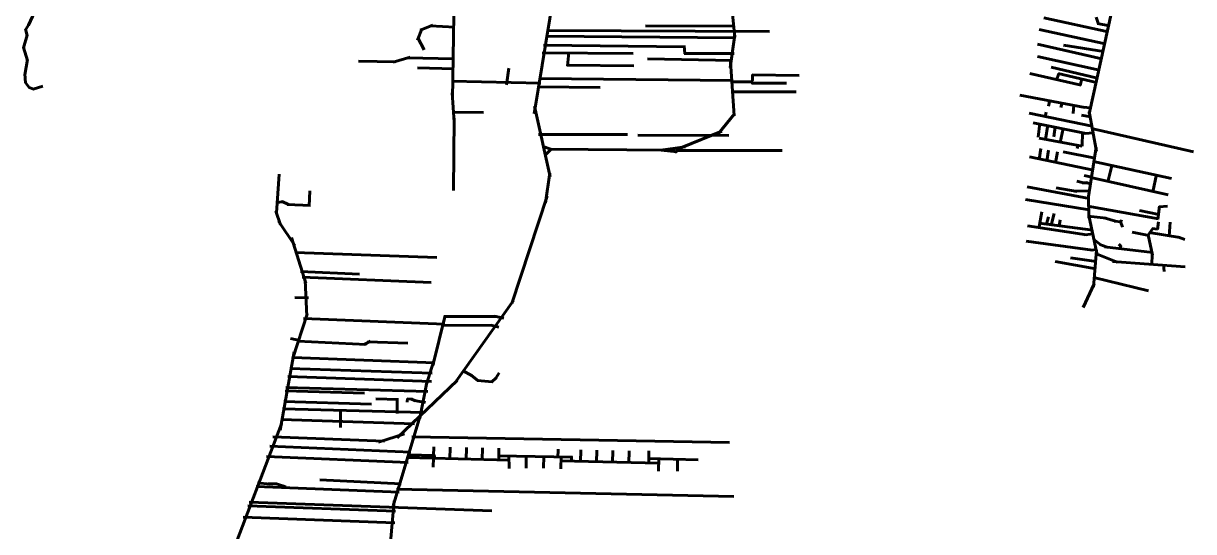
# Model space of a CAD drawing. Header units: inches. Extents: x 723419 to 759401, y 6910722 to 6968430.
# Drawn here: x 754253 to 759254, y 6958403 to 6960574 of the extents above; entities that cross this region are included whole.
import ezdxf

# ---------------------------------------------------------------- set-up
doc = ezdxf.new("R2010")
doc.units = ezdxf.units.IN
doc.header["$MEASUREMENT"] = 0
doc.layers.add('Linhas Axiais - Florianopolis', color=6, linetype='Continuous', lineweight=60)

msp = doc.modelspace()

# ---------------------------------------------------------------- linework, layer by layer
at = {"layer": 'Linhas Axiais - Florianopolis', "linetype": 'Continuous', "lineweight": 60}
for p, q in [((756086.5, 6960250.8), (756098.9, 6960943.4)), ((757293.3, 6960515.1), (757248.7, 6960953.2)), ((758974.9, 6960952.8), (758806.8, 6960187.6)), ((756435.2, 6960187), (756528.7, 6960751.7)), ((754300, 6960621.4), (754275.6, 6960566.4)), ((754277.1, 6960569.4), (754261.8, 6960546.5)), ((756002.6, 6960566.4), (755949, 6960544.6)), ((756096.7, 6960557.3), (755991.9, 6960564)), ((757292.6, 6960561.7), (756911.5, 6960564.2)), ((758613.1, 6960597.2), (758888.4, 6960538.1)), ((758837.5, 6960600.1), (758847.2, 6960570.4)), ((758842.3, 6960573.2), (758894.7, 6960564.2)), ((754269.6, 6960523.8), (754253.3, 6960469)), ((754262.4, 6960548.7), (754269.5, 6960522.3)), ((755955.4, 6960550.1), (755937.5, 6960502.5)), ((755938.3, 6960512.4), (755966.1, 6960461.2)), ((757296.4, 6960512.7), (756487.5, 6960519.4)), ((757441, 6960539.2), (756490.4, 6960544.3)), ((757273.8, 6960383.6), (757293.5, 6960525.3)), ((758593.4, 6960548.2), (758876.3, 6960486.5)), ((754253.3, 6960471.1), (754270.8, 6960415.1)), ((757079.9, 6960474.5), (756475.8, 6960481.4)), ((757080.1, 6960443.4), (757076.6, 6960478.9)), ((758587.1, 6960485.4), (758862.1, 6960422)), ((758697.4, 6960481.3), (758868.3, 6960453.5)), ((754270.3, 6960419.6), (754259.6, 6960354.4)), ((755685, 6960412.3), (755844, 6960409.3)), ((755832.6, 6960408.5), (755905.4, 6960429)), ((755894, 6960427.5), (756091.4, 6960422.2)), ((756859.4, 6960444.7), (756470.6, 6960447.9)), ((756577.7, 6960393.2), (756583.3, 6960449.5)), ((756919.6, 6960422.6), (757282.8, 6960416)), ((757076.1, 6960445.4), (757290, 6960445.7)), ((757290.6, 6960179.4), (757275, 6960410.5)), ((758585.9, 6960432.1), (758850.8, 6960374)), ((754260, 6960358.5), (754262, 6960320.5)), ((755937.3, 6960383.5), (756092.1, 6960380.1)), ((756328.2, 6960383), (756317, 6960311.6)), ((756862.3, 6960392.1), (756575.8, 6960395.4)), ((758772.7, 6960309.7), (758553.8, 6960359.5)), ((758645.3, 6960386.6), (758842.8, 6960340.5)), ((758668.1, 6960332), (758677.9, 6960360.2)), ((758675.5, 6960359.3), (758839.3, 6960320.9)), ((754261.4, 6960322.2), (754278.4, 6960300.2)), ((756083.5, 6960327), (756464.2, 6960318.1)), ((757283.9, 6960330), (756457.6, 6960339.1)), ((757364.6, 6960324.7), (757276.9, 6960324.7)), ((757361, 6960322.1), (757369.6, 6960332.8)), ((757368.8, 6960317.5), (757361, 6960327.3)), ((757514.5, 6960318.9), (757366.2, 6960318.9)), ((757367.3, 6960353.7), (757568.7, 6960351.9)), ((757368.6, 6960329.6), (757369, 6960355.7)), ((758776.5, 6960337.4), (758769.4, 6960308.8)), ((754275, 6960302.2), (754296.2, 6960292.4)), ((754295.4, 6960292.5), (754336.4, 6960305.2)), ((756093.8, 6960151.5), (756085.4, 6960276.6)), ((756718.3, 6960300.2), (756451.7, 6960303.4)), ((757555, 6960280.9), (757281.1, 6960281.8)), ((758510.9, 6960267.7), (758788.6, 6960215.1)), ((756504.5, 6959918.5), (756436.5, 6960220.3)), ((758633.6, 6960220.1), (758639.7, 6960246)), ((758686.9, 6960214.2), (758691.9, 6960235.3)), ((758739.6, 6960189.5), (758741.4, 6960224.7)), ((758780, 6960216.3), (758814.1, 6960213.3)), ((756219, 6960193.1), (756088.5, 6960194.7)), ((756090.5, 6959860.3), (756093.4, 6960169.1)), ((757222.9, 6960103.8), (757292.3, 6960188.1)), ((758550.5, 6960190.9), (758820.7, 6960135.4)), ((758623.6, 6960195.4), (758619.4, 6960174.7)), ((758773.9, 6960181.4), (758813.4, 6960175.3)), ((758807.8, 6960197.5), (758838.1, 6960027)), ((757063.1, 6960042.2), (757238, 6960114.2)), ((758567.5, 6960149.8), (758794.6, 6960103.7)), ((758588.9, 6960088.3), (758597, 6960147.1)), ((758620.6, 6960077.5), (758630.4, 6960139.9)), ((758655.8, 6960089.5), (758662.7, 6960132)), ((758683.3, 6960065.7), (758696.1, 6960124.3)), ((758776.7, 6960048.9), (758779.4, 6960109.4)), ((758787.6, 6960104.2), (758827.2, 6960106.4)), ((759253.5, 6960025.4), (758817.8, 6960124.6)), ((756834.8, 6960099.5), (756454.3, 6960099)), ((756878.2, 6960096.3), (757268.2, 6960094.7)), ((758594.3, 6960084.1), (758778, 6960049.8)), ((756473.9, 6960048.3), (756507, 6960036.3)), ((756510.3, 6960038.1), (756481.9, 6960009)), ((756502.8, 6960037.1), (756994.9, 6960032.4)), ((757081.1, 6960046.7), (756977.2, 6960031.9)), ((756978.2, 6960033), (757045.6, 6960024.8)), ((757034.2, 6960041.8), (757034.2, 6960025.3)), ((757037.9, 6960022.8), (757076.8, 6960049.6)), ((757046, 6960043.6), (757050.1, 6960029.5)), ((757495.9, 6960031.3), (757047.4, 6960031.1)), ((758601.3, 6960039.6), (758593.1, 6959993.1)), ((758633.9, 6960032.6), (758626.7, 6959985.2)), ((758671.4, 6960025.8), (758663, 6959977.7)), ((758695.8, 6960024.9), (758832.4, 6959997.6)), ((758756, 6960040.1), (758759.8, 6960054.7)), ((758837, 6960045.2), (758803.8, 6959834.5)), ((758552.8, 6960003.9), (758825.4, 6959947)), ((758825.6, 6959984.5), (759158.4, 6959911.6)), ((758887.2, 6959897.7), (758905.1, 6959970.8)), ((755334.1, 6959764.1), (755345.6, 6959930.2)), ((756503.2, 6959935.2), (756483.9, 6959807.4)), ((758786, 6959924.5), (758818, 6959917.3)), ((759145.5, 6959841.9), (758814.3, 6959915.3)), ((759094.7, 6959927.7), (759080, 6959854.8)), ((755474.4, 6959792.6), (755477, 6959858.9)), ((758542.7, 6959875.4), (758806.9, 6959826.3)), ((758665.9, 6959872), (758756.1, 6959856.1)), ((758743.3, 6959857.3), (758810.2, 6959859.2)), ((758754.5, 6959900.6), (758782.7, 6959892.2)), ((758777.7, 6959892.6), (758800.5, 6959893.5)), ((758796.1, 6959894), (758814.3, 6959887.7)), ((755333.3, 6959807.1), (755363.2, 6959813.1)), ((755359.3, 6959813.2), (755385.6, 6959799.6)), ((756341, 6959377.1), (756491.1, 6959835.5)), ((758534.8, 6959822.1), (758807.8, 6959777.2)), ((758804.4, 6959840.1), (758806.1, 6959741.4)), ((755351.4, 6959713.5), (755332.5, 6959771.3)), ((755381, 6959800.8), (755480.4, 6959795.6)), ((758604.8, 6959769.3), (758592.5, 6959698.1)), ((758657.9, 6959761.2), (758645.6, 6959712.3)), ((759103.9, 6959738.6), (758801.6, 6959793.4)), ((759022.1, 6959774.3), (759105.4, 6959758.2)), ((759108.2, 6959793.2), (759100.9, 6959737.9)), ((759141.7, 6959793), (759106.7, 6959790.6)), ((755413.3, 6959624.6), (755342.6, 6959729.5)), ((758543.5, 6959709.3), (758795.3, 6959670.7)), ((758594.1, 6959720.6), (758822.5, 6959690.1)), ((758633.8, 6959748.2), (758625.6, 6959715.6)), ((758683.6, 6959734.8), (758679.6, 6959707.7)), ((758879.4, 6959742), (758803.3, 6959750.4)), ((758805.2, 6959753.7), (758839.9, 6959592.9)), ((758872.1, 6959743.7), (758919.3, 6959728.5)), ((758943.9, 6959725.9), (758914.7, 6959729.6)), ((758941, 6959723.9), (758945.2, 6959734.2)), ((758949.6, 6959703.2), (758941.1, 6959728.3)), ((759103.9, 6959726.1), (759098.8, 6959694)), ((759152.9, 6959725.1), (759149.1, 6959665.1)), ((755459.4, 6959463.6), (755399.4, 6959659.3)), ((758788.3, 6959671.2), (758825.3, 6959674.6)), ((758990.6, 6959682.1), (759062.9, 6959668.3)), ((759079.2, 6959698.4), (759057.8, 6959667.2)), ((759058.7, 6959670.9), (759077.3, 6959583.5)), ((759194.2, 6959659.7), (759063.5, 6959680)), ((759099.9, 6959695), (759077.2, 6959697.9)), ((759215.5, 6959651.4), (759188.8, 6959661.1)), ((758538.3, 6959643.5), (758822, 6959605.8)), ((758817.9, 6959605.7), (758838.8, 6959608.4)), ((758858.2, 6959626.2), (758825.7, 6959651.9)), ((758852.8, 6959628.7), (758884, 6959617.8)), ((758872.6, 6959619.7), (759077.3, 6959595.3)), ((758934.7, 6959630.2), (758943.2, 6959621.7)), ((758942.4, 6959624.4), (758940.3, 6959609.6)), ((756019.4, 6959573.5), (755414.4, 6959594.5)), ((758662.5, 6959556.9), (758835.8, 6959525.3)), ((758727.6, 6959572.7), (758837.9, 6959557)), ((758839.1, 6959604.6), (758825.3, 6959446.9)), ((758926.9, 6959553.5), (758834.4, 6959590.2)), ((759218.1, 6959533.3), (758907.7, 6959557.1)), ((759077, 6959588.9), (759074.9, 6959540.5)), ((755689.1, 6959503.1), (755437.2, 6959513.5)), ((759128.3, 6959514.7), (759124.4, 6959543.8)), ((755995.1, 6959467.5), (755443.9, 6959489.5)), ((755464.1, 6959323.1), (755456.8, 6959476.6)), ((758828.5, 6959461), (758781.6, 6959360.3)), ((759061, 6959431.9), (758826.6, 6959488.1)), ((755412.9, 6959403.5), (755471.9, 6959402)), ((756095.2, 6959035.1), (756347.5, 6959390)), ((755404.6, 6959143.5), (755465.5, 6959332.3)), ((755450.3, 6959312.7), (756053.8, 6959289.1)), ((756002.3, 6959113.1), (756055, 6959326.3)), ((756050.4, 6959322.2), (756273.9, 6959322.2)), ((756266.1, 6959323.4), (756305.6, 6959314.1)), ((756040.8, 6959284.6), (756258.3, 6959283.3)), ((756250.5, 6959284.5), (756284.8, 6959275.8)), ((755394, 6959227.4), (755433.8, 6959219)), ((755717.8, 6959202.7), (755425.9, 6959216.1)), ((755709.4, 6959201.5), (755736.5, 6959215.7)), ((755896.4, 6959207.6), (755723.9, 6959213.1)), ((755350.1, 6958835.5), (755410.9, 6959170.3)), ((756011.3, 6959124.3), (755404.5, 6959146.3)), ((756007.5, 6959132.2), (755974, 6959028)), ((755383, 6959064.8), (755996.8, 6959044.2)), ((756000.2, 6959079), (755391.5, 6959099.5)), ((756129.2, 6959091.3), (756170.3, 6959068.5)), ((756166.1, 6959071.2), (756196.2, 6959046.7)), ((756253.7, 6959041.7), (756274.2, 6959061.3)), ((756272.4, 6959059), (756286.1, 6959080.6)), ((755981.2, 6959001.1), (755374.6, 6959018.5)), ((755849.7, 6958803.4), (756106.5, 6959048.6)), ((755977.4, 6959040.5), (755947.1, 6958887)), ((756193.7, 6959047.7), (756255.6, 6959042.3)), ((755741, 6958947.7), (755366.2, 6958958.9)), ((755710.5, 6958994.4), (755372.1, 6959004.3)), ((755854.3, 6958967.7), (755759.2, 6958969.8)), ((755850.9, 6958907), (755850.9, 6958972.9)), ((755892.7, 6958970.1), (755915.7, 6958968.3)), ((755893.5, 6958955.2), (755894.8, 6958971.1)), ((755912.3, 6958969.2), (755928, 6958961.3)), ((755923.1, 6958962.7), (755971, 6958954.8)), ((755360, 6958927.8), (755961.3, 6958911.6)), ((755607.7, 6958846.9), (755607.7, 6958926.2)), ((755833, 6958513.2), (755951.6, 6958906.7)), ((755130, 6958271.4), (755356.6, 6958863.8)), ((755354, 6958882.2), (755924.1, 6958862.9)), ((755796.5, 6958789.1), (755319.5, 6958808.2)), ((755770.2, 6958784.2), (755881, 6958820.9)), ((757270.2, 6958783.6), (755912.4, 6958807.6)), ((755306.6, 6958768.2), (755909.3, 6958742.1)), ((756006.5, 6958765.3), (756005.6, 6958726.1)), ((756077.2, 6958764.2), (756076.1, 6958712)), ((756146.6, 6958761.6), (756145.1, 6958710.1)), ((756215.4, 6958760.2), (756213.9, 6958708.8)), ((756285.1, 6958759.1), (756284.9, 6958705.2)), ((755291.8, 6958723.2), (755897.6, 6958698.6)), ((755891.4, 6958719.8), (756330.8, 6958707.6)), ((755895.4, 6958730.4), (756012.1, 6958727.6)), ((756000.1, 6958729), (755999.7, 6958715)), ((756005.5, 6958718), (756004.4, 6958677.6)), ((756010.6, 6958728.5), (756010.4, 6958715.1)), ((756280.8, 6958726.3), (756599.3, 6958720.4)), ((756328.1, 6958729.5), (756328.8, 6958672.1)), ((756402.1, 6958726.8), (756401.5, 6958673.4)), ((756477.1, 6958724.7), (756475.4, 6958673.5)), ((756538, 6958754.5), (756536.8, 6958717.2)), ((756549.2, 6958670.7), (756551.1, 6958724.4)), ((756595.4, 6958723), (756594.9, 6958701)), ((756634.5, 6958752.8), (756633.4, 6958700)), ((756704, 6958751.1), (756702.7, 6958698.2)), ((756772.4, 6958750), (756770.5, 6958696.1)), ((756841.8, 6958748.1), (756840.3, 6958695.7)), ((756922.5, 6958715), (757136.9, 6958708.8)), ((756925.4, 6958691.7), (756925.6, 6958747.3)), ((756967.9, 6958717.2), (756966.5, 6958661.5)), ((757048.6, 6958714.5), (757048.6, 6958660.3)), ((756547.5, 6958704.6), (756970.9, 6958695)), ((755254.2, 6958611.8), (755306.9, 6958606.1)), ((755297.1, 6958606.6), (755337.1, 6958606.7)), ((755334, 6958607), (755365.7, 6958596.4)), ((755520.4, 6958623.8), (755867.5, 6958606.8)), ((755248, 6958595.4), (755859.6, 6958570.8)), ((755360.1, 6958598.7), (755370.7, 6958593.7)), ((755368.3, 6958594.4), (755376.6, 6958594.2)), ((757288.6, 6958552.3), (755846.9, 6958583.8)), ((755212.3, 6958512.8), (755843.8, 6958490.2)), ((755217.8, 6958529.1), (756255.4, 6958491.8)), ((755781.7, 6957890), (755837.4, 6958534.3)), ((755192.6, 6958464.1), (755840, 6958440.9))]:
    msp.add_line(p, q, dxfattribs=at)

doc.saveas('drawing.dxf')
